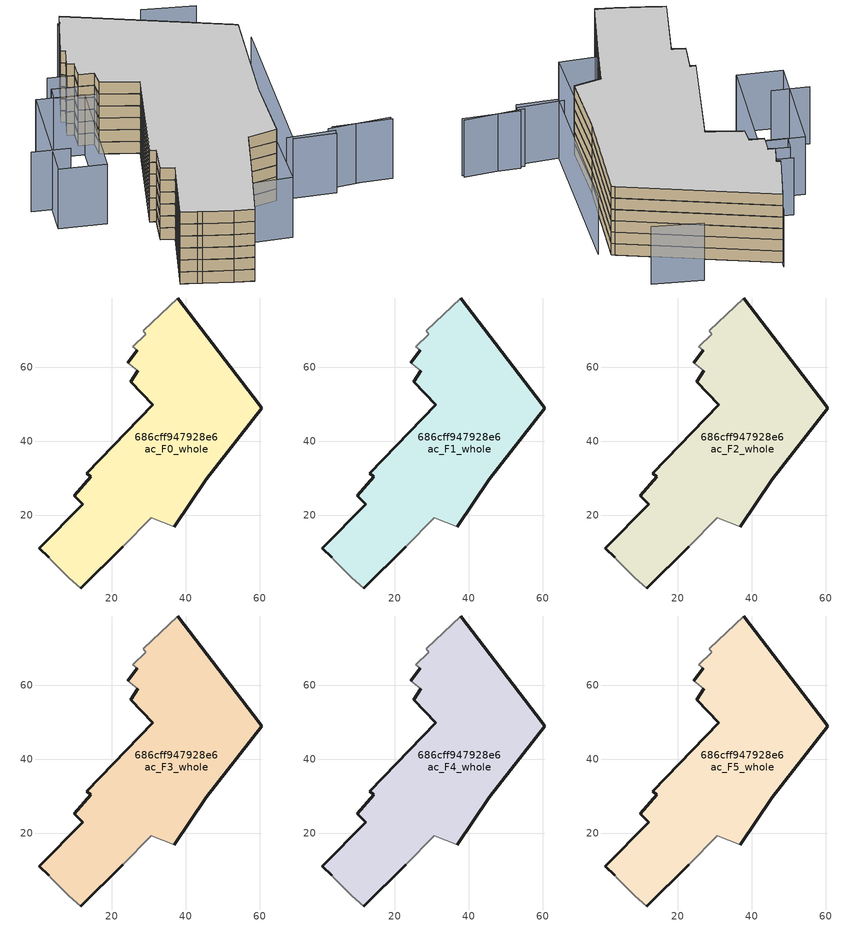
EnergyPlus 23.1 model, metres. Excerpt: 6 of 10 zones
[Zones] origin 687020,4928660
686cff947928e6ac_F0_whole
 floor ground (EU_floor_Construction): 36.81,16.88 45.51,29.79 60.45,48.89 59.94,49.74 37.84,78.71 28.48,69.79 29.11,68.96 25.6,65.54 26.84,64.54 24.31,61.23 26.94,59.05 25.06,56.04 31.04,49.8 13.26,31.29 14.29,30.38 9.78,25.2 12.06,22.96 0.42,11.11 2.91,8.7 3.64,7.82 8.38,3.13 11.59,0.33 22.91,11.49 30.69,19.37 z0
 wall outside (EU_wall_Construction): 24.31,61.23 26.84,64.54 / 37.84,78.71 59.94,49.74 60.45,48.89 45.51,29.79 36.81,16.88 / 22.91,11.49 11.59,0.33 / 2.91,8.7 0.42,11.11 12.06,22.96 9.78,25.2 14.29,30.38 13.26,31.29 31.04,49.8 25.06,56.04 26.94,59.05 z0:3
 wall adiabatic (EU_wall_Construction): 26.94,59.05 24.31,61.23 / 26.84,64.54 25.6,65.54 29.11,68.96 28.48,69.79 37.84,78.71 / 36.81,16.88 30.69,19.37 22.91,11.49 / 11.59,0.33 8.38,3.13 3.64,7.82 2.91,8.7 z0:3
686cff947928e6ac_F1_whole
 floor to 686cff947928e6ac_F0_whole (EU_floor_Construction): 36.81,16.88 45.5,29.79 60.45,48.89 59.94,49.74 37.84,78.71 28.48,69.79 29.11,68.96 25.6,65.54 26.84,64.54 24.3,61.23 26.94,59.05 25.06,56.04 31.03,49.8 13.25,31.29 14.28,30.38 9.77,25.2 12.06,22.96 0.42,11.11 2.9,8.7 3.64,7.82 8.38,3.13 11.59,0.33 22.9,11.49 30.69,19.37 z3
 wall outside (EU_wall_Construction): 24.31,61.23 26.84,64.54 / 37.84,78.71 59.94,49.74 60.45,48.89 45.51,29.79 36.81,16.88 / 22.91,11.49 11.59,0.33 / 2.91,8.7 0.42,11.11 12.06,22.96 9.78,25.2 14.29,30.38 13.26,31.29 31.04,49.8 25.06,56.04 26.94,59.05 z3:6
 wall adiabatic (EU_wall_Construction): 26.94,59.05 24.31,61.23 / 26.84,64.54 25.6,65.54 29.11,68.96 28.48,69.79 37.84,78.71 / 36.81,16.88 30.69,19.37 22.91,11.49 / 11.59,0.33 8.38,3.13 3.64,7.82 2.91,8.7 z3:6
686cff947928e6ac_F2_whole
 floor to 686cff947928e6ac_F1_whole (EU_floor_Construction): 36.81,16.88 45.5,29.79 60.45,48.89 59.94,49.74 37.84,78.71 28.48,69.79 29.11,68.96 25.6,65.54 26.84,64.54 24.3,61.23 26.94,59.05 25.06,56.04 31.03,49.8 13.25,31.29 14.28,30.38 9.77,25.2 12.06,22.96 0.42,11.11 2.9,8.7 3.64,7.82 8.38,3.13 11.59,0.33 22.9,11.49 30.69,19.37 z6
 wall outside (EU_wall_Construction): 24.31,61.23 26.84,64.54 / 37.84,78.71 59.94,49.74 60.45,48.89 45.51,29.79 36.81,16.88 / 22.91,11.49 11.59,0.33 / 2.91,8.7 0.42,11.11 12.06,22.96 9.78,25.2 14.29,30.38 13.26,31.29 31.04,49.8 25.06,56.04 26.94,59.05 z6:9
 wall adiabatic (EU_wall_Construction): 26.94,59.05 24.31,61.23 / 26.84,64.54 25.6,65.54 29.11,68.96 28.48,69.79 37.84,78.71 / 36.81,16.88 30.69,19.37 22.91,11.49 / 11.59,0.33 8.38,3.13 3.64,7.82 2.91,8.7 z6:9
686cff947928e6ac_F3_whole
 floor to 686cff947928e6ac_F2_whole (EU_floor_Construction): 36.81,16.88 45.5,29.79 60.45,48.89 59.94,49.74 37.84,78.71 28.48,69.79 29.11,68.96 25.6,65.54 26.84,64.54 24.3,61.23 26.94,59.05 25.06,56.04 31.03,49.8 13.25,31.29 14.28,30.38 9.77,25.2 12.06,22.96 0.42,11.11 2.9,8.7 3.64,7.82 8.38,3.13 11.59,0.33 22.9,11.49 30.69,19.37 z9
 wall outside (EU_wall_Construction): 24.31,61.23 26.84,64.54 / 37.84,78.71 59.94,49.74 60.45,48.89 45.51,29.79 36.81,16.88 / 22.91,11.49 11.59,0.33 / 2.91,8.7 0.42,11.11 12.06,22.96 9.78,25.2 14.29,30.38 13.26,31.29 31.04,49.8 25.06,56.04 26.94,59.05 z9:12
 wall adiabatic (EU_wall_Construction): 26.94,59.05 24.31,61.23 / 26.84,64.54 25.6,65.54 29.11,68.96 28.48,69.79 37.84,78.71 / 36.81,16.88 30.69,19.37 22.91,11.49 / 11.59,0.33 8.38,3.13 3.64,7.82 2.91,8.7 z9:12
686cff947928e6ac_F4_whole
 floor to 686cff947928e6ac_F3_whole (EU_floor_Construction): 36.81,16.88 45.5,29.79 60.45,48.89 59.94,49.74 37.84,78.71 28.48,69.79 29.11,68.96 25.6,65.54 26.84,64.54 24.3,61.23 26.94,59.05 25.06,56.04 31.03,49.8 13.25,31.29 14.28,30.38 9.77,25.2 12.06,22.96 0.42,11.11 2.9,8.7 3.64,7.82 8.38,3.13 11.59,0.33 22.9,11.49 30.69,19.37 z12
 wall outside (EU_wall_Construction): 24.31,61.23 26.84,64.54 / 37.84,78.71 59.94,49.74 60.45,48.89 45.51,29.79 36.81,16.88 / 22.91,11.49 11.59,0.33 / 2.91,8.7 0.42,11.11 12.06,22.96 9.78,25.2 14.29,30.38 13.26,31.29 31.04,49.8 25.06,56.04 26.94,59.05 z12:15
 wall adiabatic (EU_wall_Construction): 26.94,59.05 24.31,61.23 / 26.84,64.54 25.6,65.54 29.11,68.96 28.48,69.79 37.84,78.71 / 36.81,16.88 30.69,19.37 22.91,11.49 / 11.59,0.33 8.38,3.13 3.64,7.82 2.91,8.7 z12:15
686cff947928e6ac_F5_whole
 floor to 686cff947928e6ac_F4_whole (EU_floor_Construction): 36.81,16.88 45.5,29.79 60.45,48.89 59.94,49.74 37.84,78.71 28.48,69.79 29.11,68.96 25.6,65.54 26.84,64.54 24.3,61.23 26.94,59.05 25.06,56.04 31.03,49.8 13.25,31.29 14.28,30.38 9.77,25.2 12.06,22.96 0.42,11.11 2.9,8.7 3.64,7.82 8.38,3.13 11.59,0.33 22.9,11.49 30.69,19.37 z15
 wall outside (EU_wall_Construction): 24.31,61.23 26.84,64.54 / 37.84,78.71 59.94,49.74 60.45,48.89 45.51,29.79 36.81,16.88 / 22.91,11.49 11.59,0.33 / 2.91,8.7 0.42,11.11 12.06,22.96 9.78,25.2 14.29,30.38 13.26,31.29 31.04,49.8 25.06,56.04 26.94,59.05 z15:18
 wall adiabatic (EU_wall_Construction): 26.94,59.05 24.31,61.23 / 26.84,64.54 25.6,65.54 29.11,68.96 28.48,69.79 37.84,78.71 / 36.81,16.88 30.69,19.37 22.91,11.49 / 11.59,0.33 8.38,3.13 3.64,7.82 2.91,8.7 z15:18
 ceiling to 686cff947928e6ac_F6_whole (EU_floor_Construction): 37.84,78.71 59.94,49.74 60.45,48.89 45.5,29.79 36.81,16.88 30.69,19.37 22.9,11.49 11.59,0.33 8.38,3.13 3.64,7.82 2.9,8.7 0.42,11.11 12.06,22.96 9.77,25.2 14.28,30.38 13.25,31.29 31.03,49.8 25.06,56.04 26.94,59.05 24.3,61.23 26.84,64.54 25.6,65.54 29.11,68.96 28.48,69.79 z18
shading: 47.38,11.95 59.43,5.14 / 39.15,16.09 48.15,10.41 / 59.24,4.42 48.52,11.85 / 47.41,9.54 39.8,14.87 / 39.8,14.87 62.07,46.63 / 6.29,47.08 -0.41,52.21 / 38.81,79.97 26.96,64.5 / 26.96,64.5 22.34,68.04 / 63.04,62.96 54.33,70.59 / 36.81,16.89 29.06,5.36 / 29.06,5.36 21.75,10.27 / 21.75,10.27 29.51,21.8 / 29.51,21.8 36.81,16.89 / -1.3,43.76 14.74,64.57 / 14.74,64.57 22.98,58.22 / 22.98,58.22 6.94,37.41 / 6.94,37.41 -1.3,43.76 / 24.78,56.37 17.69,62.07 / 17.69,62.07 19.88,64.79 / 19.88,64.79 26.97,59.09 / 26.97,59.09 24.78,56.37 z0:15
[Building]
EU S2 Campaign: North Axis=0; Terrain=City; Solar Distribution=FullExterior
[Site:Location]
Bologna: Latitude=44.5; Longitude=11.25; Time Zone=1; Elevation=37
[SizingPeriod:WeatherFileDays]
AnnualSizingPeriod: Begin Month=1; Begin Day of Month=1; End Month=12; End Day of Month=31; Day of Week for Start Day=Monday; Use Weather File Daylight Saving Period=No; Use Weather File Rain and Snow Indicators=No
[MATERIAL]
EU_InternalMass_Material: Roughness=MediumRough; Thickness=0.1; Conductivity=1; Density=1800; Specific Heat=900; Thermal Absorptance=0.9; Solar Absorptance=0.7; Visible Absorptance=0.7
[MATERIAL:NOMASS] Roughness=MediumRough; Thermal Absorptance=0.9; Solar Absorptance=0.7; Visible Absorptance=0.7
Name | Thermal Resistance
EU_wall_NoMass | 0.905828
EU_floor_NoMass | 0.67114
[CONSTRUCTION]
EU_wall_Construction: EU_wall_NoMass
EU_floor_Construction: EU_floor_NoMass
EU_InternalMass_Construction: EU_InternalMass_Material
[ZONE] Type=1; Multiplier=1; Ceiling Height=autocalculate; Volume=5553.31; Floor Area=autocalculate; Part of Total Floor Area=Yes
686cff947928e6ac_F0_whole; 686cff947928e6ac_F1_whole; 686cff947928e6ac_F2_whole; 686cff947928e6ac_F3_whole; 686cff947928e6ac_F4_whole; 686cff947928e6ac_F5_whole
[INTERNALMASS] Construction=EU_InternalMass_Construction; Surface Area=1851.1
Name | Zone or ZoneList
686cff947928e6ac_F0_whole_EU_InternalMass | 686cff947928e6ac_F0_whole
686cff947928e6ac_F1_whole_EU_InternalMass | 686cff947928e6ac_F1_whole
686cff947928e6ac_F2_whole_EU_InternalMass | 686cff947928e6ac_F2_whole
686cff947928e6ac_F3_whole_EU_InternalMass | 686cff947928e6ac_F3_whole
686cff947928e6ac_F4_whole_EU_InternalMass | 686cff947928e6ac_F4_whole
686cff947928e6ac_F5_whole_EU_InternalMass | 686cff947928e6ac_F5_whole
[OTHEREQUIPMENT] Fuel Type=Electricity; Design Level Calculation Method=Watts/Area; Power per Zone Floor Area=1; Fraction Latent=0; Fraction Radiant=0; Fraction Lost=0; Carbon Dioxide Generation Rate=0; EndUse Subcategory=EU_Step8_InternalGains
Name | Zone or ZoneList or Space or SpaceList | Schedule
EU_Step8_InternalGain_686cff947928e6ac_F0_whole_f000 | 686cff947928e6ac_F0_whole | EU_Step8_GainSchedule_686cff947928e6ac_F0_whole_f000
EU_Step8_InternalGain_686cff947928e6ac_F1_whole_f000 | 686cff947928e6ac_F1_whole | EU_Step8_GainSchedule_686cff947928e6ac_F1_whole_f000
EU_Step8_InternalGain_686cff947928e6ac_F2_whole_f000 | 686cff947928e6ac_F2_whole | EU_Step8_GainSchedule_686cff947928e6ac_F2_whole_f000
EU_Step8_InternalGain_686cff947928e6ac_F3_whole_f000 | 686cff947928e6ac_F3_whole | EU_Step8_GainSchedule_686cff947928e6ac_F3_whole_f000
EU_Step8_InternalGain_686cff947928e6ac_F4_whole_f000 | 686cff947928e6ac_F4_whole | EU_Step8_GainSchedule_686cff947928e6ac_F4_whole_f000
EU_Step8_InternalGain_686cff947928e6ac_F5_whole_f000 | 686cff947928e6ac_F5_whole | EU_Step8_GainSchedule_686cff947928e6ac_F5_whole_f000
[ZONEVENTILATION:DESIGNFLOWRATE] Schedule=EU_AlwaysOn; Design Flow Rate Calculation Method=AirChanges/Hour; Air Changes per Hour=0.73129; Ventilation Type=Natural; Fan Pressure Rise=0; Fan Total Efficiency=1; Constant Term Coefficient=1; Temperature Term Coefficient=0; Velocity Term Coefficient=0; Velocity Squared Term Coefficient=0; Minimum Indoor Temperature=-100; Maximum Indoor Temperature=100; Delta Temperature=-100; Minimum Outdoor Temperature=-100; Maximum Outdoor Temperature=100; Maximum Wind Speed=40
Name | Zone or ZoneList or Space or SpaceList
EU_ConstantAir_686cff947928e6ac_F0_whole | 686cff947928e6ac_F0_whole
EU_ConstantAir_686cff947928e6ac_F1_whole | 686cff947928e6ac_F1_whole
EU_ConstantAir_686cff947928e6ac_F2_whole | 686cff947928e6ac_F2_whole
EU_ConstantAir_686cff947928e6ac_F3_whole | 686cff947928e6ac_F3_whole
EU_ConstantAir_686cff947928e6ac_F4_whole | 686cff947928e6ac_F4_whole
EU_ConstantAir_686cff947928e6ac_F5_whole | 686cff947928e6ac_F5_whole
[HVACTEMPLATE:THERMOSTAT] Constant Heating Setpoint=20; Constant Cooling Setpoint=50
EU_HeatOnly_686cff947928e6ac_F0_whole; EU_HeatOnly_686cff947928e6ac_F1_whole; EU_HeatOnly_686cff947928e6ac_F2_whole; EU_HeatOnly_686cff947928e6ac_F3_whole; EU_HeatOnly_686cff947928e6ac_F4_whole; EU_HeatOnly_686cff947928e6ac_F5_whole; EU_HeatOnly_686cff947928e6ac_F6_whole; EU_HeatOnly_686cff947928e6ac_F7_whole; EU_HeatOnly_686cff947928e6ac_F8_whole; EU_HeatOnly_686cff947928e6ac_F9_whole
[HVACTEMPLATE:ZONE:IDEALLOADSAIRSYSTEM] System Availability Schedule=EU_AlwaysOn; Maximum Heating Supply Air Temperature=50; Minimum Cooling Supply Air Temperature=13; Maximum Heating Supply Air Humidity Ratio=0.0156; Minimum Cooling Supply Air Humidity Ratio=0.0077; Heating Limit=NoLimit; Cooling Limit=NoLimit; Heating Availability Schedule=EU_AlwaysOn; Cooling Availability Schedule=EU_CoolingOff; Dehumidification Control Type=ConstantSensibleHeatRatio; Cooling Sensible Heat Ratio=0.7; Dehumidification Setpoint=60; Humidification Control Type=None; Humidification Setpoint=30; Outdoor Air Method=None; Outdoor Air Flow Rate per Person=0.00944; Outdoor Air Flow Rate per Zone Floor Area=0; Outdoor Air Flow Rate per Zone=0; Demand Controlled Ventilation Type=None; Outdoor Air Economizer Type=NoEconomizer; Heat Recovery Type=None; Sensible Heat Recovery Effectiveness=0.7; Latent Heat Recovery Effectiveness=0.65
Name | Template Thermostat
686cff947928e6ac_F0_whole | EU_HeatOnly_686cff947928e6ac_F0_whole
686cff947928e6ac_F1_whole | EU_HeatOnly_686cff947928e6ac_F1_whole
686cff947928e6ac_F2_whole | EU_HeatOnly_686cff947928e6ac_F2_whole
686cff947928e6ac_F3_whole | EU_HeatOnly_686cff947928e6ac_F3_whole
686cff947928e6ac_F4_whole | EU_HeatOnly_686cff947928e6ac_F4_whole
686cff947928e6ac_F5_whole | EU_HeatOnly_686cff947928e6ac_F5_whole
[SIZING:ZONE] Zone Cooling Design Supply Air Temperature Input Method=SupplyAirTemperature; Zone Cooling Design Supply Air Temperature=13; Zone Heating Design Supply Air Temperature Input Method=SupplyAirTemperature; Zone Heating Design Supply Air Temperature=50; Zone Cooling Design Supply Air Humidity Ratio=0.008; Zone Heating Design Supply Air Humidity Ratio=0.008; Cooling Design Air Flow Method=DesignDay; Cooling Design Air Flow Rate=0; Cooling Minimum Air Flow per Zone Floor Area=0.000762; Cooling Minimum Air Flow=0; Cooling Minimum Air Flow Fraction=0.2; Heating Design Air Flow Method=DesignDay; Heating Design Air Flow Rate=0; Heating Maximum Air Flow per Zone Floor Area=0.002032; Heating Maximum Air Flow=0.141576; Heating Maximum Air Flow Fraction=0.3; Account for Dedicated Outdoor Air System=No; Dedicated Outdoor Air System Control Strategy=NeutralSupplyAir; Dedicated Outdoor Air Low Setpoint Temperature for Design=autosize; Dedicated Outdoor Air High Setpoint Temperature for Design=autosize; Zone Load Sizing Method=Sensible Load Only No Latent Load; Zone Latent Cooling Design Supply Air Humidity Ratio Input Method=HumidityRatioDifference; Zone Cooling Design Supply Air Humidity Ratio Difference=0.005; Zone Latent Heating Design Supply Air Humidity Ratio Input Method=HumidityRatioDifference; Zone Humidification Design Supply Air Humidity Ratio Difference=0.005
686cff947928e6ac_F0_whole; 686cff947928e6ac_F1_whole; 686cff947928e6ac_F2_whole; 686cff947928e6ac_F3_whole; 686cff947928e6ac_F4_whole; 686cff947928e6ac_F5_whole
[SCHEDULE:CONSTANT]
Name | Hourly Value
EU_AlwaysOn | 1
EU_CoolingOff | 0
[SCHEDULE:FILE] Column Number=1; Rows to Skip at Top=0; Number of Hours of Data=8760; Column Separator=Comma; Interpolate to Timestep=No; Minutes per Item=60; Adjust Schedule for Daylight Savings=Yes
Name | File
EU_Step8_GainSchedule_686cff947928e6ac_F0_whole_f000 | ../../schedules/686cff947928e6ac/686cff947928e6ac_F0_whole_f000_gain.csv
EU_Step8_GainSchedule_686cff947928e6ac_F1_whole_f000 | ../../schedules/686cff947928e6ac/686cff947928e6ac_F1_whole_f000_gain.csv
EU_Step8_GainSchedule_686cff947928e6ac_F2_whole_f000 | ../../schedules/686cff947928e6ac/686cff947928e6ac_F2_whole_f000_gain.csv
EU_Step8_GainSchedule_686cff947928e6ac_F3_whole_f000 | ../../schedules/686cff947928e6ac/686cff947928e6ac_F3_whole_f000_gain.csv
EU_Step8_GainSchedule_686cff947928e6ac_F4_whole_f000 | ../../schedules/686cff947928e6ac/686cff947928e6ac_F4_whole_f000_gain.csv
EU_Step8_GainSchedule_686cff947928e6ac_F5_whole_f000 | ../../schedules/686cff947928e6ac/686cff947928e6ac_F5_whole_f000_gain.csv
